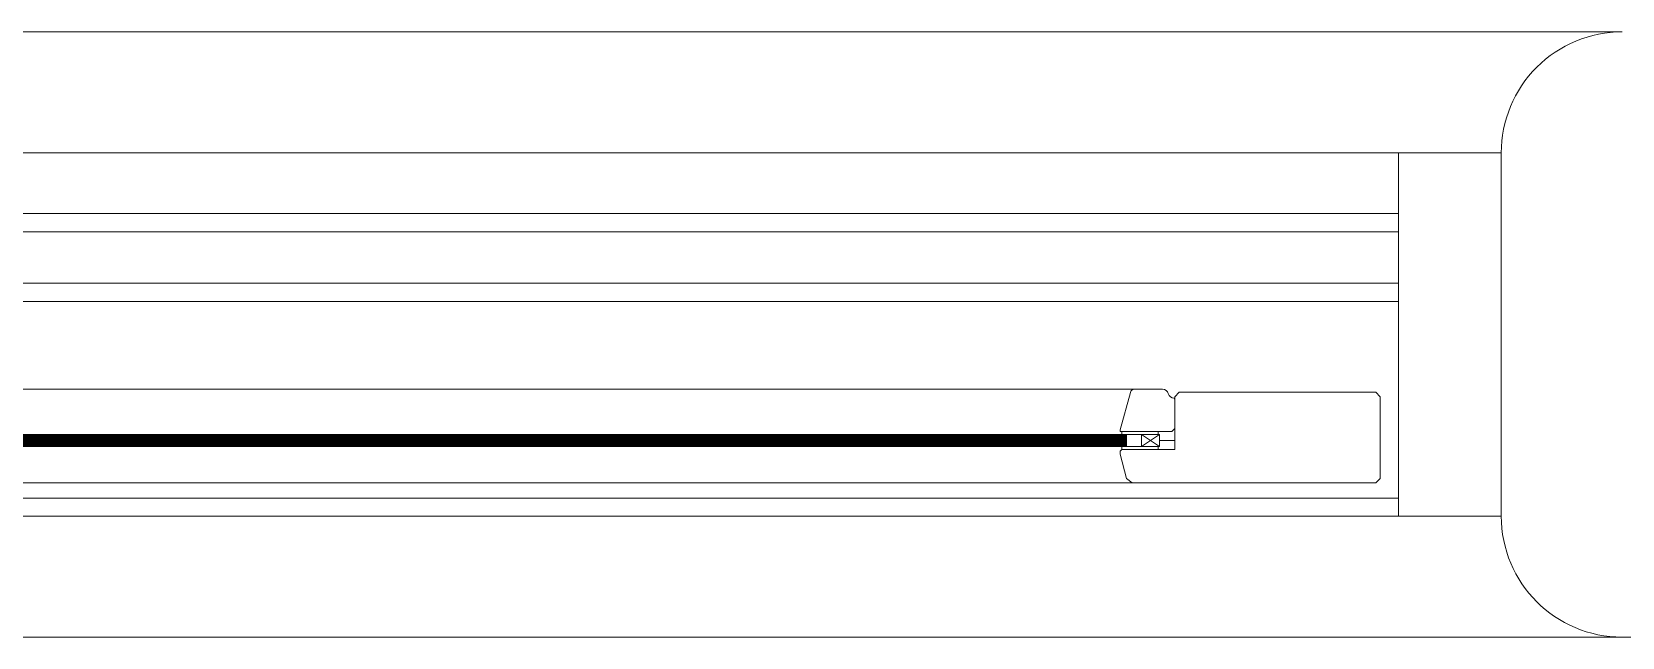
# Model space of a CAD drawing. Header units: metres. Extents: x -232 to 581, y 30 to 789.
# Drawn here: x 108.98 to 109.506, y 607.936 to 608.136 of the extents above; entities that cross this region are included whole.
import ezdxf

# ---------------------------------------------------------------- set-up
doc = ezdxf.new("R2010")
doc.units = ezdxf.units.M
for name, color, linetype, lineweight in [('A-DOOR', 35, 'Continuous', 5), ('A-WALL', 250, 'Continuous', 20), ('baños', 140, 'Continuous', 0), ('cristales', 131, 'Continuous', 0)]:
    doc.layers.add(name, color=color, linetype=linetype, lineweight=lineweight)
doc.styles.get("Standard").update_dxf_attribs({"font": 'arial.ttf'})

# ---------------------------------------------------------------- blocks, each defined once
blk = doc.blocks.new('20.03.2026 LN 09 SEGUNDO NIVEL ARQ')
at = {"layer": 'A-DOOR', "color": 5}
for p, q in [((83.00595943551326, -42.49862750012642), (85.73595371354989, -42.49861908588991)), ((83.07995874733439, -42.53858788742195), (85.66195861697557, -42.53858796484144)), ((85.66195861105982, -42.53858793285008), (85.69595867423797, -42.53858793285008)), ((85.66195861401468, -42.53858793285008), (85.66195862584922, -42.65858791973324)), ((85.69595869007196, -42.65858791973324), (85.69595869007196, -42.53858793285008)), ((83.07995874733439, -42.5586684861272), (85.66195861697557, -42.55866856354669)), ((83.07995873720063, -42.56466848611251), (85.66195861741926, -42.56466856360305)), ((85.12995854229416, -42.58166950131056), (85.66195861867641, -42.58166938798331)), ((85.12995854229416, -42.58766848655534), (85.66195861912001, -42.58766837322821)), ((85.14319032222608, -42.6166685179918), (85.57472690934426, -42.6166685179918)), ((85.58795860668485, -42.6191685183046), (85.58945860671963, -42.61766851826985)), ((85.5879586066846, -42.63666851799405), (85.58795860668485, -42.6191685183046)), ((85.58945860671963, -42.61766851826985), (85.65445860822771, -42.6176685182686)), ((85.65445860822771, -42.6176685182686), (85.65595860826221, -42.61916851830335)), ((85.65595860826221, -42.61916851830335), (85.65595860825749, -42.64616851821791)), ((85.58295860659908, -42.63566851868688), (85.57695860643051, -42.63166851788117)), ((85.58295860659908, -42.63166851787753), (85.57695860643051, -42.63566851868688)), ((85.58795860666194, -42.63366851864282), (85.58295860659908, -42.63366851792523)), ((85.58795860666194, -42.63366851792523), (85.58295860659908, -42.63366851864282)), ((85.56995860626861, -42.63716851800666), (85.57045860628023, -42.63666851799496)), ((85.56995860626861, -42.63816851802983), (85.56995860626861, -42.63716851800666)), ((85.57196433949889, -42.64621307462676), (85.56995860626861, -42.63816851802983)), ((85.57045860628023, -42.63666851799496), (85.5879586066846, -42.63666851799405)), ((85.57382722238549, -42.64766851824993), (85.57196433949889, -42.64621307462676)), ((85.65595860826195, -42.64616851821347), (85.65445860822717, -42.64766851824822)), ((85.57382722240052, -42.64766851825186), (85.14409000916982, -42.64766851825186)), ((85.65445860822717, -42.64766851824822), (85.57382722238549, -42.64766851824993)), ((83.0799587417469, -42.65266851824845), (85.66195862392661, -42.65266851824845)), ((83.07995873993966, -42.65866851824842), (85.66195862437027, -42.65866851824842)), ((85.66195861105982, -42.65866851824842), (85.69595867423797, -42.65866851824842)), ((83.00595944054058, -42.69862895600045), (85.73595816524644, -42.69861883807073))]:
    blk.add_line(p, q, dxfattribs=at)
blk.add_lwpolyline([(85.58580998126138, -42.61816851797676, 0.341998711879526), (85.58774647298037, -42.61966851800287), (85.58795860498682, -42.62000242974852), (85.58795860506999, -42.62966851823364), (85.58695860505543, -42.63066851826136), (85.56995860465705, -42.63066851833685), (85.5699586046548, -42.63016851832526), (85.57327802051705, -42.61778028945571, -0.339454260104197), (85.5747269092918, -42.61666851799123), (85.58387348954562, -42.61666851795053, -0.34199871187953)], format="xyb", close=True, dxfattribs=at)
for points in [[(85.5704586062964, -42.63166851859512), (85.58245860657533, -42.63166851859512), (85.58245860657533, -42.63066851856945), (85.5704586062964, -42.63066851856945)], [(85.58295860659908, -42.63166851787753), (85.13495862497126, -42.63166851787753), (85.13495862497126, -42.63566851797293), (85.58295860659908, -42.63566851797293)], [(85.58295860659908, -42.63566851868688), (85.13495862497126, -42.63566851868688), (85.13495862497126, -42.63166851859512), (85.58295860659908, -42.63166851859512)], [(85.5704586062964, -42.63666851799496), (85.58245860657533, -42.63666851799496), (85.58245860657533, -42.63566851797293), (85.5704586062964, -42.63566851797293)], [(85.57695860643051, -42.63566851868688), (85.57195860630944, -42.63566851868688), (85.57195860630944, -42.63166851787753), (85.57695860643051, -42.63166851787753)], [(85.58295860659908, -42.63566851868688), (85.57695860643051, -42.63566851868688), (85.57695860643051, -42.63166851787753), (85.58295860659908, -42.63166851787753)], [(85.58795860666194, -42.63366851863918), (85.58295860659908, -42.63366851863918), (85.58295860659908, -42.63366851792523), (85.58795860666194, -42.63366851792523)]]:
    blk.add_lwpolyline(points, close=True, dxfattribs=at)
at = {"layer": 'A-WALL', "color": 5}
for p, q in [((85.69595865423332, -42.53861908558474), (85.69595865423332, -42.65861883807372)), ((85.73595816524644, -42.69861883807073), (86.42592958698052, -42.69862727274494))]:
    blk.add_line(p, q, dxfattribs=at)
for centre, start, end in [((85.73595865423331, -42.53861908558474), 89.99977228332565, 180), ((85.73595865423331, -42.65861883807372), 180, 269.999299577902)]:
    blk.add_arc(centre, 0.04, start, end, dxfattribs=at)
at = {"layer": 'cristales', "color": 5, "const_width": 0.004000000000000001}
blk.add_lwpolyline([(85.57195860630944, -42.63366851828221), (85.1459586252027, -42.63366851828221)], dxfattribs=at)
at = {"layer": 'baños', "color": 5, "linetype": 'Continuous', "flags": 8}
for tag, p in [('MODELNUMBER', (83.78128570556493, -42.91751556127974, 2.857834639711941e-07)), ('TRADENAME', (83.78128570562023, -42.91755751869266, 2.857834639711941e-07)), ('MATERIAL', (83.78128570573188, -42.91764209117639, 2.857834639711941e-07)), ('PRODUCT', (83.78128570567617, -42.91759980493464, 2.857834639711941e-07)), ('MODELNUMBER', (84.95602967916813, -42.91751556127974, 2.857834639711941e-07)), ('TRADENAME', (84.95602967922343, -42.91755751869266, 2.857834639711941e-07)), ('MATERIAL', (84.95602967933507, -42.91764209117639, 2.857834639711941e-07)), ('PRODUCT', (84.95602967927937, -42.91759980493464, 2.857834639711941e-07))]:
    blk.add_attdef(tag, p, '', height=2.537174511142602e-05, rotation=180.0000755047861, dxfattribs=at)
at = {"layer": 'baños', "color": 5, "linetype": 'Continuous'}
for tag, p, rotation in [('MODELNUMBER', (85.8912030458427, -56.99336542269737), 180.0000755047722), ('TRADENAME', (85.89116250411479, -56.99332309077693), 180.0000755047722), ('MATERIAL', (85.89138948539119, -56.9932384265295), 180.0000755047722), ('PRODUCT', (85.89138785685003, -56.99328075850576), 180.0000755047722), ('MODELNUMBER', (86.60077129692553, -56.99336542284937), 179.9999244952277), ('TRADENAME', (86.60077129698124, -56.99332309087549), 179.9999244952277), ('MATERIAL', (86.60077129709288, -56.99323842692729), 179.9999244952277), ('PRODUCT', (86.60077129703694, -56.99328075890139), 179.9999244952277)]:
    blk.add_attdef(tag, p, '', height=2.5399184405861e-05, rotation=rotation, dxfattribs=at)

msp = doc.modelspace()

# ---------------------------------------------------------------- block references
at = {"color": 1}
msp.add_blockref('20.03.2026 LN 09 SEGUNDO NIVEL ARQ', (23.76983215770767, 650.634233673903), dxfattribs=at)

doc.saveas('drawing.dxf')
